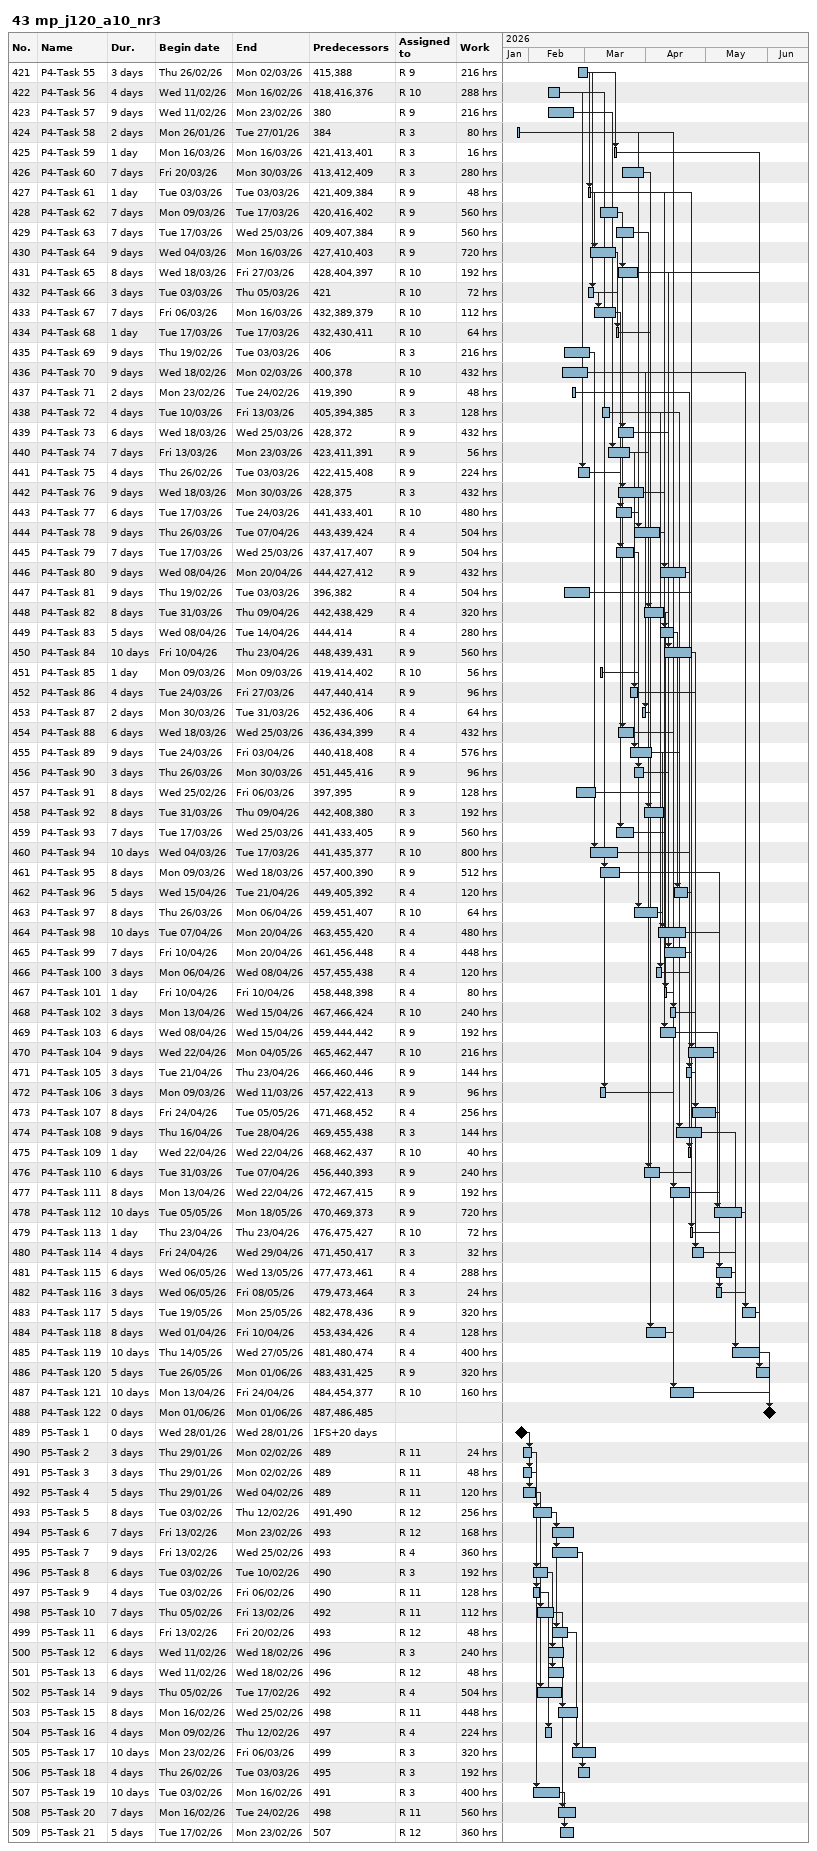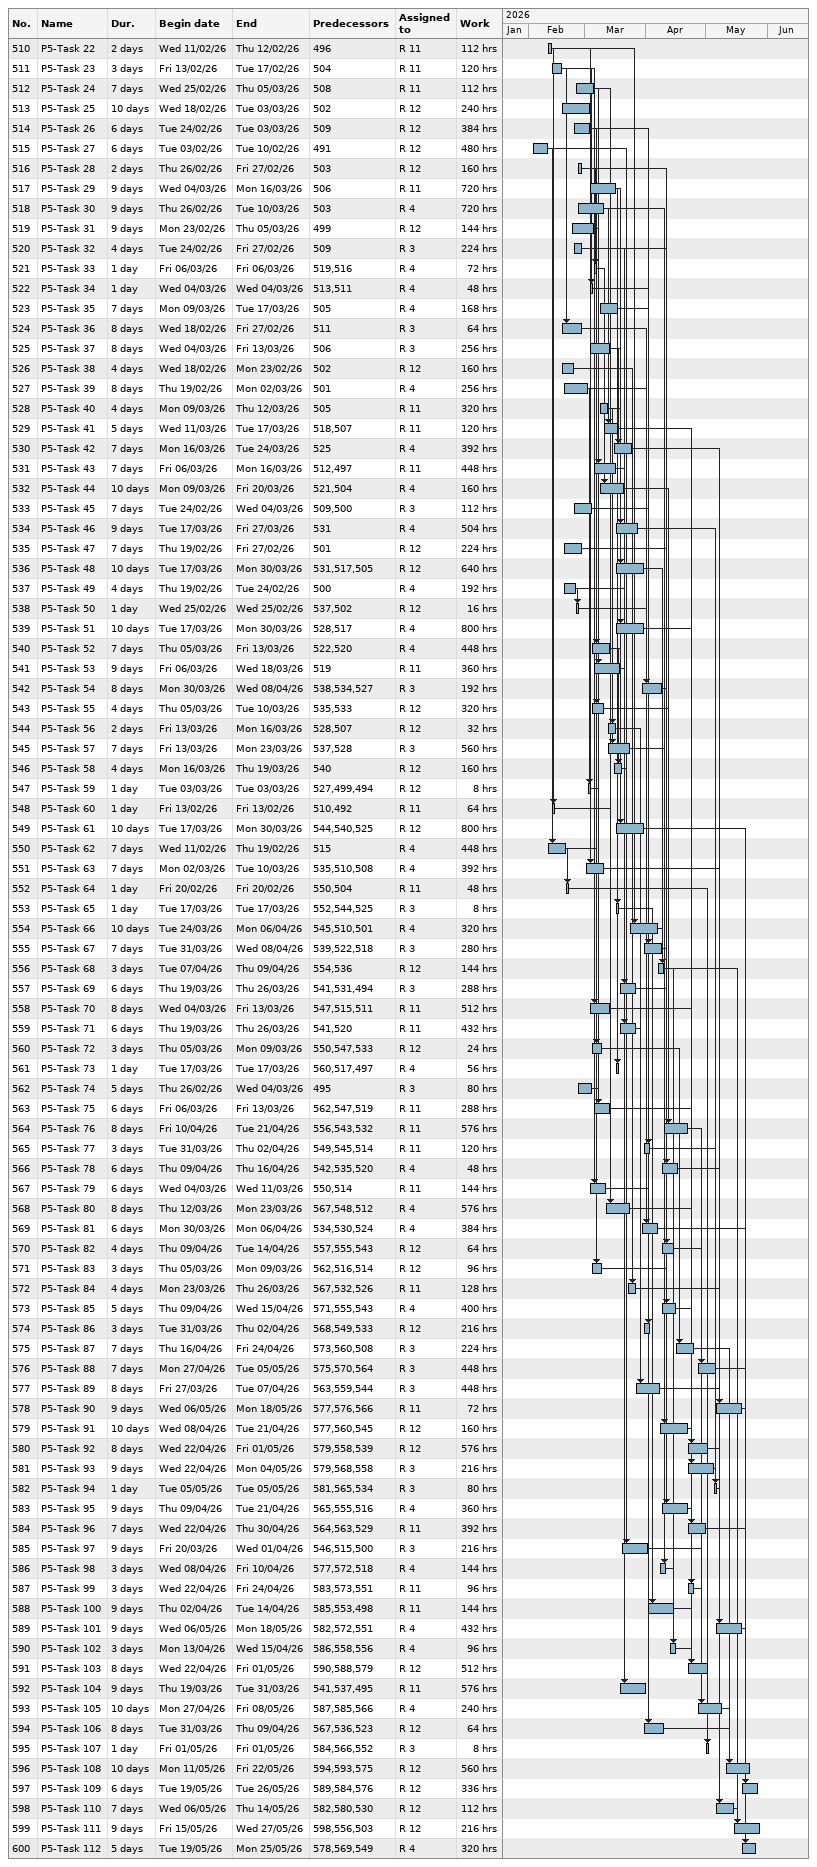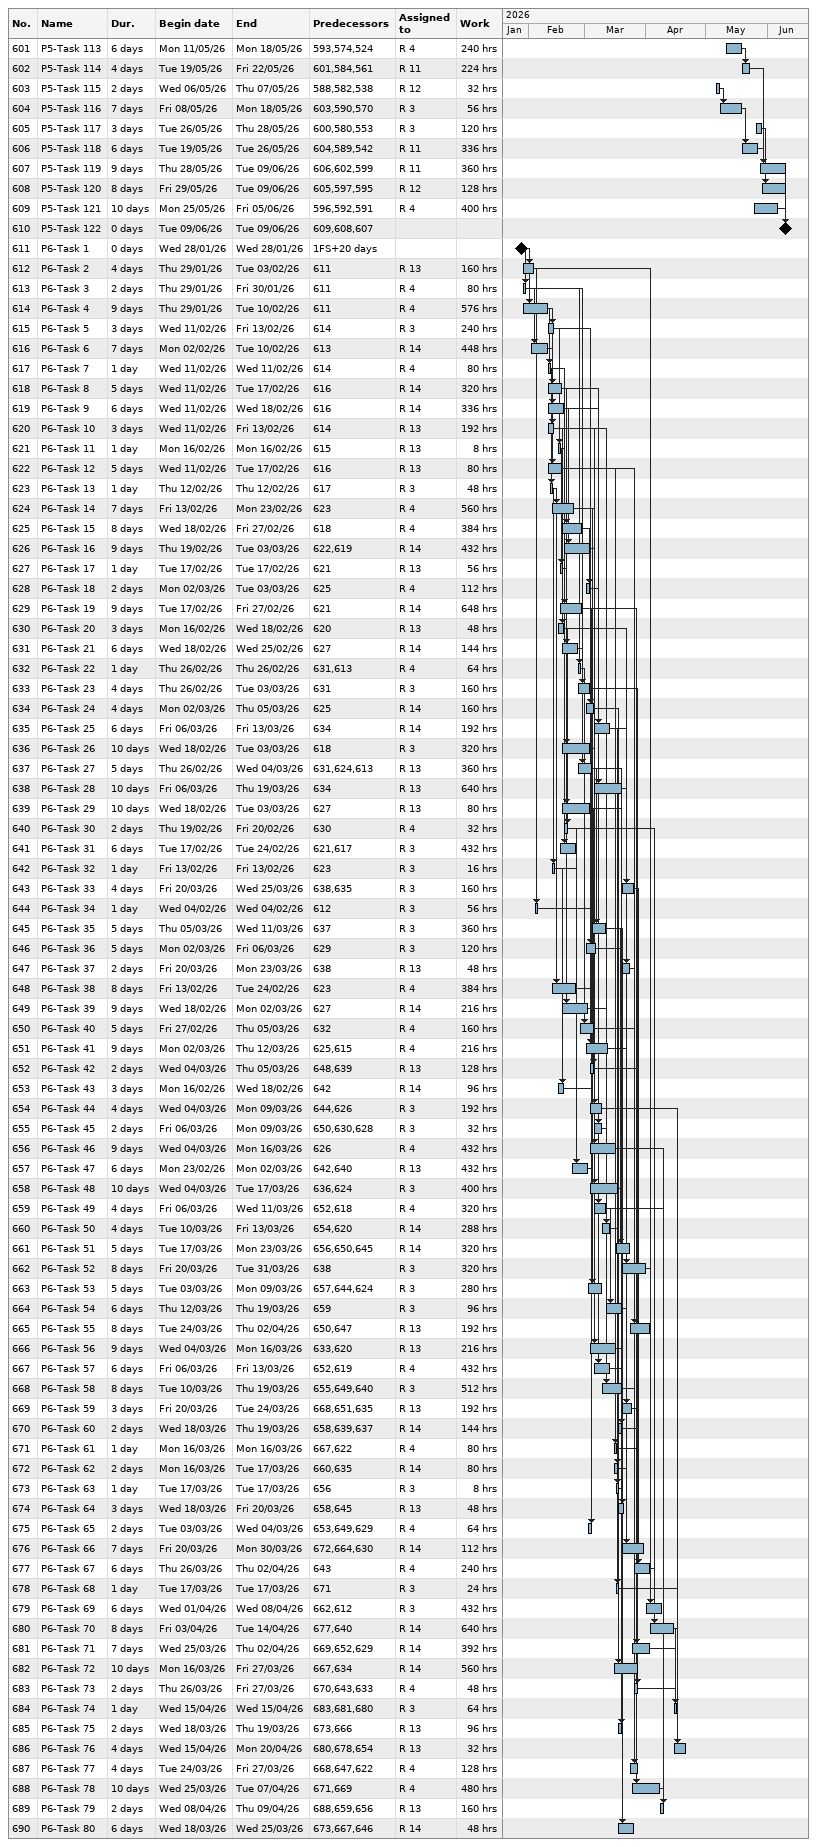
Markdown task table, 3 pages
43 mp_j120_a10_nr3

| ID | Task | Duration | Start | Finish | Predecessors | Resources | Work (h) |
|---|---|---|---|---|---|---|---|
| 421 | P4-Task 55 | 3d | 2026-02-26 | 2026-03-02 | 415, 388 | R 9 | 216 |
| 422 | P4-Task 56 | 4d | 2026-02-11 | 2026-02-16 | 418, 416, 376 | R 10 | 288 |
| 423 | P4-Task 57 | 9d | 2026-02-11 | 2026-02-23 | 380 | R 9 | 216 |
| 424 | P4-Task 58 | 2d | 2026-01-26 | 2026-01-27 | 384 | R 3 | 80 |
| 425 | P4-Task 59 | 1d | 2026-03-16 | 2026-03-16 | 421, 413, 401 | R 3 | 16 |
| 426 | P4-Task 60 | 7d | 2026-03-20 | 2026-03-30 | 413, 412, 409 | R 3 | 280 |
| 427 | P4-Task 61 | 1d | 2026-03-03 | 2026-03-03 | 421, 409, 384 | R 9 | 48 |
| 428 | P4-Task 62 | 7d | 2026-03-09 | 2026-03-17 | 420, 416, 402 | R 9 | 560 |
| 429 | P4-Task 63 | 7d | 2026-03-17 | 2026-03-25 | 409, 407, 384 | R 9 | 560 |
| 430 | P4-Task 64 | 9d | 2026-03-04 | 2026-03-16 | 427, 410, 403 | R 9 | 720 |
| 431 | P4-Task 65 | 8d | 2026-03-18 | 2026-03-27 | 428, 404, 397 | R 10 | 192 |
| 432 | P4-Task 66 | 3d | 2026-03-03 | 2026-03-05 | 421 | R 10 | 72 |
| 433 | P4-Task 67 | 7d | 2026-03-06 | 2026-03-16 | 432, 389, 379 | R 10 | 112 |
| 434 | P4-Task 68 | 1d | 2026-03-17 | 2026-03-17 | 432, 430, 411 | R 10 | 64 |
| 435 | P4-Task 69 | 9d | 2026-02-19 | 2026-03-03 | 406 | R 3 | 216 |
| 436 | P4-Task 70 | 9d | 2026-02-18 | 2026-03-02 | 400, 378 | R 10 | 432 |
| 437 | P4-Task 71 | 2d | 2026-02-23 | 2026-02-24 | 419, 390 | R 9 | 48 |
| 438 | P4-Task 72 | 4d | 2026-03-10 | 2026-03-13 | 405, 394, 385 | R 3 | 128 |
| 439 | P4-Task 73 | 6d | 2026-03-18 | 2026-03-25 | 428, 372 | R 9 | 432 |
| 440 | P4-Task 74 | 7d | 2026-03-13 | 2026-03-23 | 423, 411, 391 | R 9 | 56 |
| 441 | P4-Task 75 | 4d | 2026-02-26 | 2026-03-03 | 422, 415, 408 | R 9 | 224 |
| 442 | P4-Task 76 | 9d | 2026-03-18 | 2026-03-30 | 428, 375 | R 3 | 432 |
| 443 | P4-Task 77 | 6d | 2026-03-17 | 2026-03-24 | 441, 433, 401 | R 10 | 480 |
| 444 | P4-Task 78 | 9d | 2026-03-26 | 2026-04-07 | 443, 439, 424 | R 4 | 504 |
| 445 | P4-Task 79 | 7d | 2026-03-17 | 2026-03-25 | 437, 417, 407 | R 9 | 504 |
| 446 | P4-Task 80 | 9d | 2026-04-08 | 2026-04-20 | 444, 427, 412 | R 9 | 432 |
| 447 | P4-Task 81 | 9d | 2026-02-19 | 2026-03-03 | 396, 382 | R 4 | 504 |
| 448 | P4-Task 82 | 8d | 2026-03-31 | 2026-04-09 | 442, 438, 429 | R 4 | 320 |
| 449 | P4-Task 83 | 5d | 2026-04-08 | 2026-04-14 | 444, 414 | R 4 | 280 |
| 450 | P4-Task 84 | 10d | 2026-04-10 | 2026-04-23 | 448, 439, 431 | R 9 | 560 |
| 451 | P4-Task 85 | 1d | 2026-03-09 | 2026-03-09 | 419, 414, 402 | R 10 | 56 |
| 452 | P4-Task 86 | 4d | 2026-03-24 | 2026-03-27 | 447, 440, 414 | R 9 | 96 |
| 453 | P4-Task 87 | 2d | 2026-03-30 | 2026-03-31 | 452, 436, 406 | R 4 | 64 |
| 454 | P4-Task 88 | 6d | 2026-03-18 | 2026-03-25 | 436, 434, 399 | R 4 | 432 |
| 455 | P4-Task 89 | 9d | 2026-03-24 | 2026-04-03 | 440, 418, 408 | R 4 | 576 |
| 456 | P4-Task 90 | 3d | 2026-03-26 | 2026-03-30 | 451, 445, 416 | R 9 | 96 |
| 457 | P4-Task 91 | 8d | 2026-02-25 | 2026-03-06 | 397, 395 | R 9 | 128 |
| 458 | P4-Task 92 | 8d | 2026-03-31 | 2026-04-09 | 442, 408, 380 | R 3 | 192 |
| 459 | P4-Task 93 | 7d | 2026-03-17 | 2026-03-25 | 441, 433, 405 | R 9 | 560 |
| 460 | P4-Task 94 | 10d | 2026-03-04 | 2026-03-17 | 441, 435, 377 | R 10 | 800 |
| 461 | P4-Task 95 | 8d | 2026-03-09 | 2026-03-18 | 457, 400, 390 | R 9 | 512 |
| 462 | P4-Task 96 | 5d | 2026-04-15 | 2026-04-21 | 449, 405, 392 | R 4 | 120 |
| 463 | P4-Task 97 | 8d | 2026-03-26 | 2026-04-06 | 459, 451, 407 | R 10 | 64 |
| 464 | P4-Task 98 | 10d | 2026-04-07 | 2026-04-20 | 463, 455, 420 | R 4 | 480 |
| 465 | P4-Task 99 | 7d | 2026-04-10 | 2026-04-20 | 461, 456, 448 | R 4 | 448 |
| 466 | P4-Task 100 | 3d | 2026-04-06 | 2026-04-08 | 457, 455, 438 | R 4 | 120 |
| 467 | P4-Task 101 | 1d | 2026-04-10 | 2026-04-10 | 458, 448, 398 | R 4 | 80 |
| 468 | P4-Task 102 | 3d | 2026-04-13 | 2026-04-15 | 467, 466, 424 | R 10 | 240 |
| 469 | P4-Task 103 | 6d | 2026-04-08 | 2026-04-15 | 459, 444, 442 | R 9 | 192 |
| 470 | P4-Task 104 | 9d | 2026-04-22 | 2026-05-04 | 465, 462, 447 | R 10 | 216 |
| 471 | P4-Task 105 | 3d | 2026-04-21 | 2026-04-23 | 466, 460, 446 | R 9 | 144 |
| 472 | P4-Task 106 | 3d | 2026-03-09 | 2026-03-11 | 457, 422, 413 | R 9 | 96 |
| 473 | P4-Task 107 | 8d | 2026-04-24 | 2026-05-05 | 471, 468, 452 | R 4 | 256 |
| 474 | P4-Task 108 | 9d | 2026-04-16 | 2026-04-28 | 469, 455, 438 | R 3 | 144 |
| 475 | P4-Task 109 | 1d | 2026-04-22 | 2026-04-22 | 468, 462, 437 | R 10 | 40 |
| 476 | P4-Task 110 | 6d | 2026-03-31 | 2026-04-07 | 456, 440, 393 | R 9 | 240 |
| 477 | P4-Task 111 | 8d | 2026-04-13 | 2026-04-22 | 472, 467, 415 | R 9 | 192 |
| 478 | P4-Task 112 | 10d | 2026-05-05 | 2026-05-18 | 470, 469, 373 | R 9 | 720 |
| 479 | P4-Task 113 | 1d | 2026-04-23 | 2026-04-23 | 476, 475, 427 | R 10 | 72 |
| 480 | P4-Task 114 | 4d | 2026-04-24 | 2026-04-29 | 471, 450, 417 | R 3 | 32 |
| 481 | P4-Task 115 | 6d | 2026-05-06 | 2026-05-13 | 477, 473, 461 | R 4 | 288 |
| 482 | P4-Task 116 | 3d | 2026-05-06 | 2026-05-08 | 479, 473, 464 | R 3 | 24 |
| 483 | P4-Task 117 | 5d | 2026-05-19 | 2026-05-25 | 482, 478, 436 | R 9 | 320 |
| 484 | P4-Task 118 | 8d | 2026-04-01 | 2026-04-10 | 453, 434, 426 | R 4 | 128 |
| 485 | P4-Task 119 | 10d | 2026-05-14 | 2026-05-27 | 481, 480, 474 | R 4 | 400 |
| 486 | P4-Task 120 | 5d | 2026-05-26 | 2026-06-01 | 483, 431, 425 | R 9 | 320 |
| 487 | P4-Task 121 | 10d | 2026-04-13 | 2026-04-24 | 484, 454, 377 | R 10 | 160 |
| 488 | P4-Task 122 | 0d | 2026-06-01 | 2026-06-01 | 487, 486, 485 |  |  |
| 489 | P5-Task 1 | 0d | 2026-01-28 | 2026-01-28 | 1FS+20d |  |  |
| 490 | P5-Task 2 | 3d | 2026-01-29 | 2026-02-02 | 489 | R 11 | 24 |
| 491 | P5-Task 3 | 3d | 2026-01-29 | 2026-02-02 | 489 | R 11 | 48 |
| 492 | P5-Task 4 | 5d | 2026-01-29 | 2026-02-04 | 489 | R 11 | 120 |
| 493 | P5-Task 5 | 8d | 2026-02-03 | 2026-02-12 | 491, 490 | R 12 | 256 |
| 494 | P5-Task 6 | 7d | 2026-02-13 | 2026-02-23 | 493 | R 12 | 168 |
| 495 | P5-Task 7 | 9d | 2026-02-13 | 2026-02-25 | 493 | R 4 | 360 |
| 496 | P5-Task 8 | 6d | 2026-02-03 | 2026-02-10 | 490 | R 3 | 192 |
| 497 | P5-Task 9 | 4d | 2026-02-03 | 2026-02-06 | 490 | R 11 | 128 |
| 498 | P5-Task 10 | 7d | 2026-02-05 | 2026-02-13 | 492 | R 11 | 112 |
| 499 | P5-Task 11 | 6d | 2026-02-13 | 2026-02-20 | 493 | R 12 | 48 |
| 500 | P5-Task 12 | 6d | 2026-02-11 | 2026-02-18 | 496 | R 3 | 240 |
| 501 | P5-Task 13 | 6d | 2026-02-11 | 2026-02-18 | 496 | R 12 | 48 |
| 502 | P5-Task 14 | 9d | 2026-02-05 | 2026-02-17 | 492 | R 4 | 504 |
| 503 | P5-Task 15 | 8d | 2026-02-16 | 2026-02-25 | 498 | R 11 | 448 |
| 504 | P5-Task 16 | 4d | 2026-02-09 | 2026-02-12 | 497 | R 4 | 224 |
| 505 | P5-Task 17 | 10d | 2026-02-23 | 2026-03-06 | 499 | R 3 | 320 |
| 506 | P5-Task 18 | 4d | 2026-02-26 | 2026-03-03 | 495 | R 3 | 192 |
| 507 | P5-Task 19 | 10d | 2026-02-03 | 2026-02-16 | 491 | R 3 | 400 |
| 508 | P5-Task 20 | 7d | 2026-02-16 | 2026-02-24 | 498 | R 11 | 560 |
| 509 | P5-Task 21 | 5d | 2026-02-17 | 2026-02-23 | 507 | R 12 | 360 |
| 510 | P5-Task 22 | 2d | 2026-02-11 | 2026-02-12 | 496 | R 11 | 112 |
| 511 | P5-Task 23 | 3d | 2026-02-13 | 2026-02-17 | 504 | R 11 | 120 |
| 512 | P5-Task 24 | 7d | 2026-02-25 | 2026-03-05 | 508 | R 11 | 112 |
| 513 | P5-Task 25 | 10d | 2026-02-18 | 2026-03-03 | 502 | R 12 | 240 |
| 514 | P5-Task 26 | 6d | 2026-02-24 | 2026-03-03 | 509 | R 12 | 384 |
| 515 | P5-Task 27 | 6d | 2026-02-03 | 2026-02-10 | 491 | R 12 | 480 |
| 516 | P5-Task 28 | 2d | 2026-02-26 | 2026-02-27 | 503 | R 12 | 160 |
| 517 | P5-Task 29 | 9d | 2026-03-04 | 2026-03-16 | 506 | R 11 | 720 |
| 518 | P5-Task 30 | 9d | 2026-02-26 | 2026-03-10 | 503 | R 4 | 720 |
| 519 | P5-Task 31 | 9d | 2026-02-23 | 2026-03-05 | 499 | R 12 | 144 |
| 520 | P5-Task 32 | 4d | 2026-02-24 | 2026-02-27 | 509 | R 3 | 224 |
| 521 | P5-Task 33 | 1d | 2026-03-06 | 2026-03-06 | 519, 516 | R 4 | 72 |
| 522 | P5-Task 34 | 1d | 2026-03-04 | 2026-03-04 | 513, 511 | R 4 | 48 |
| 523 | P5-Task 35 | 7d | 2026-03-09 | 2026-03-17 | 505 | R 4 | 168 |
| 524 | P5-Task 36 | 8d | 2026-02-18 | 2026-02-27 | 511 | R 3 | 64 |
| 525 | P5-Task 37 | 8d | 2026-03-04 | 2026-03-13 | 506 | R 3 | 256 |
| 526 | P5-Task 38 | 4d | 2026-02-18 | 2026-02-23 | 502 | R 12 | 160 |
| 527 | P5-Task 39 | 8d | 2026-02-19 | 2026-03-02 | 501 | R 4 | 256 |
| 528 | P5-Task 40 | 4d | 2026-03-09 | 2026-03-12 | 505 | R 11 | 320 |
| 529 | P5-Task 41 | 5d | 2026-03-11 | 2026-03-17 | 518, 507 | R 11 | 120 |
| 530 | P5-Task 42 | 7d | 2026-03-16 | 2026-03-24 | 525 | R 4 | 392 |
| 531 | P5-Task 43 | 7d | 2026-03-06 | 2026-03-16 | 512, 497 | R 11 | 448 |
| 532 | P5-Task 44 | 10d | 2026-03-09 | 2026-03-20 | 521, 504 | R 4 | 160 |
| 533 | P5-Task 45 | 7d | 2026-02-24 | 2026-03-04 | 509, 500 | R 3 | 112 |
| 534 | P5-Task 46 | 9d | 2026-03-17 | 2026-03-27 | 531 | R 4 | 504 |
| 535 | P5-Task 47 | 7d | 2026-02-19 | 2026-02-27 | 501 | R 12 | 224 |
| 536 | P5-Task 48 | 10d | 2026-03-17 | 2026-03-30 | 531, 517, 505 | R 12 | 640 |
| 537 | P5-Task 49 | 4d | 2026-02-19 | 2026-02-24 | 500 | R 4 | 192 |
| 538 | P5-Task 50 | 1d | 2026-02-25 | 2026-02-25 | 537, 502 | R 12 | 16 |
| 539 | P5-Task 51 | 10d | 2026-03-17 | 2026-03-30 | 528, 517 | R 4 | 800 |
| 540 | P5-Task 52 | 7d | 2026-03-05 | 2026-03-13 | 522, 520 | R 4 | 448 |
| 541 | P5-Task 53 | 9d | 2026-03-06 | 2026-03-18 | 519 | R 11 | 360 |
| 542 | P5-Task 54 | 8d | 2026-03-30 | 2026-04-08 | 538, 534, 527 | R 3 | 192 |
| 543 | P5-Task 55 | 4d | 2026-03-05 | 2026-03-10 | 535, 533 | R 12 | 320 |
| 544 | P5-Task 56 | 2d | 2026-03-13 | 2026-03-16 | 528, 507 | R 12 | 32 |
| 545 | P5-Task 57 | 7d | 2026-03-13 | 2026-03-23 | 537, 528 | R 3 | 560 |
| 546 | P5-Task 58 | 4d | 2026-03-16 | 2026-03-19 | 540 | R 12 | 160 |
| 547 | P5-Task 59 | 1d | 2026-03-03 | 2026-03-03 | 527, 499, 494 | R 12 | 8 |
| 548 | P5-Task 60 | 1d | 2026-02-13 | 2026-02-13 | 510, 492 | R 11 | 64 |
| 549 | P5-Task 61 | 10d | 2026-03-17 | 2026-03-30 | 544, 540, 525 | R 12 | 800 |
| 550 | P5-Task 62 | 7d | 2026-02-11 | 2026-02-19 | 515 | R 4 | 448 |
| 551 | P5-Task 63 | 7d | 2026-03-02 | 2026-03-10 | 535, 510, 508 | R 4 | 392 |
| 552 | P5-Task 64 | 1d | 2026-02-20 | 2026-02-20 | 550, 504 | R 11 | 48 |
| 553 | P5-Task 65 | 1d | 2026-03-17 | 2026-03-17 | 552, 544, 525 | R 3 | 8 |
| 554 | P5-Task 66 | 10d | 2026-03-24 | 2026-04-06 | 545, 510, 501 | R 4 | 320 |
| 555 | P5-Task 67 | 7d | 2026-03-31 | 2026-04-08 | 539, 522, 518 | R 3 | 280 |
| 556 | P5-Task 68 | 3d | 2026-04-07 | 2026-04-09 | 554, 536 | R 12 | 144 |
| 557 | P5-Task 69 | 6d | 2026-03-19 | 2026-03-26 | 541, 531, 494 | R 3 | 288 |
| 558 | P5-Task 70 | 8d | 2026-03-04 | 2026-03-13 | 547, 515, 511 | R 11 | 512 |
| 559 | P5-Task 71 | 6d | 2026-03-19 | 2026-03-26 | 541, 520 | R 11 | 432 |
| 560 | P5-Task 72 | 3d | 2026-03-05 | 2026-03-09 | 550, 547, 533 | R 12 | 24 |
| 561 | P5-Task 73 | 1d | 2026-03-17 | 2026-03-17 | 560, 517, 497 | R 4 | 56 |
| 562 | P5-Task 74 | 5d | 2026-02-26 | 2026-03-04 | 495 | R 3 | 80 |
| 563 | P5-Task 75 | 6d | 2026-03-06 | 2026-03-13 | 562, 547, 519 | R 11 | 288 |
| 564 | P5-Task 76 | 8d | 2026-04-10 | 2026-04-21 | 556, 543, 532 | R 11 | 576 |
| 565 | P5-Task 77 | 3d | 2026-03-31 | 2026-04-02 | 549, 545, 514 | R 11 | 120 |
| 566 | P5-Task 78 | 6d | 2026-04-09 | 2026-04-16 | 542, 535, 520 | R 4 | 48 |
| 567 | P5-Task 79 | 6d | 2026-03-04 | 2026-03-11 | 550, 514 | R 11 | 144 |
| 568 | P5-Task 80 | 8d | 2026-03-12 | 2026-03-23 | 567, 548, 512 | R 4 | 576 |
| 569 | P5-Task 81 | 6d | 2026-03-30 | 2026-04-06 | 534, 530, 524 | R 4 | 384 |
| 570 | P5-Task 82 | 4d | 2026-04-09 | 2026-04-14 | 557, 555, 543 | R 12 | 64 |
| 571 | P5-Task 83 | 3d | 2026-03-05 | 2026-03-09 | 562, 516, 514 | R 12 | 96 |
| 572 | P5-Task 84 | 4d | 2026-03-23 | 2026-03-26 | 567, 532, 526 | R 11 | 128 |
| 573 | P5-Task 85 | 5d | 2026-04-09 | 2026-04-15 | 571, 555, 543 | R 4 | 400 |
| 574 | P5-Task 86 | 3d | 2026-03-31 | 2026-04-02 | 568, 549, 533 | R 12 | 216 |
| 575 | P5-Task 87 | 7d | 2026-04-16 | 2026-04-24 | 573, 560, 508 | R 3 | 224 |
| 576 | P5-Task 88 | 7d | 2026-04-27 | 2026-05-05 | 575, 570, 564 | R 3 | 448 |
| 577 | P5-Task 89 | 8d | 2026-03-27 | 2026-04-07 | 563, 559, 544 | R 3 | 448 |
| 578 | P5-Task 90 | 9d | 2026-05-06 | 2026-05-18 | 577, 576, 566 | R 11 | 72 |
| 579 | P5-Task 91 | 10d | 2026-04-08 | 2026-04-21 | 577, 560, 545 | R 12 | 160 |
| 580 | P5-Task 92 | 8d | 2026-04-22 | 2026-05-01 | 579, 558, 539 | R 12 | 576 |
| 581 | P5-Task 93 | 9d | 2026-04-22 | 2026-05-04 | 579, 568, 558 | R 3 | 216 |
| 582 | P5-Task 94 | 1d | 2026-05-05 | 2026-05-05 | 581, 565, 534 | R 3 | 80 |
| 583 | P5-Task 95 | 9d | 2026-04-09 | 2026-04-21 | 565, 555, 516 | R 4 | 360 |
| 584 | P5-Task 96 | 7d | 2026-04-22 | 2026-04-30 | 564, 563, 529 | R 11 | 392 |
| 585 | P5-Task 97 | 9d | 2026-03-20 | 2026-04-01 | 546, 515, 500 | R 3 | 216 |
| 586 | P5-Task 98 | 3d | 2026-04-08 | 2026-04-10 | 577, 572, 518 | R 4 | 144 |
| 587 | P5-Task 99 | 3d | 2026-04-22 | 2026-04-24 | 583, 573, 551 | R 11 | 96 |
| 588 | P5-Task 100 | 9d | 2026-04-02 | 2026-04-14 | 585, 553, 498 | R 11 | 144 |
| 589 | P5-Task 101 | 9d | 2026-05-06 | 2026-05-18 | 582, 572, 551 | R 4 | 432 |
| 590 | P5-Task 102 | 3d | 2026-04-13 | 2026-04-15 | 586, 558, 556 | R 4 | 96 |
| 591 | P5-Task 103 | 8d | 2026-04-22 | 2026-05-01 | 590, 588, 579 | R 12 | 512 |
| 592 | P5-Task 104 | 9d | 2026-03-19 | 2026-03-31 | 541, 537, 495 | R 11 | 576 |
| 593 | P5-Task 105 | 10d | 2026-04-27 | 2026-05-08 | 587, 585, 566 | R 4 | 240 |
| 594 | P5-Task 106 | 8d | 2026-03-31 | 2026-04-09 | 567, 536, 523 | R 12 | 64 |
| 595 | P5-Task 107 | 1d | 2026-05-01 | 2026-05-01 | 584, 566, 552 | R 3 | 8 |
| 596 | P5-Task 108 | 10d | 2026-05-11 | 2026-05-22 | 594, 593, 575 | R 12 | 560 |
| 597 | P5-Task 109 | 6d | 2026-05-19 | 2026-05-26 | 589, 584, 576 | R 12 | 336 |
| 598 | P5-Task 110 | 7d | 2026-05-06 | 2026-05-14 | 582, 580, 530 | R 12 | 112 |
| 599 | P5-Task 111 | 9d | 2026-05-15 | 2026-05-27 | 598, 556, 503 | R 12 | 216 |
| 600 | P5-Task 112 | 5d | 2026-05-19 | 2026-05-25 | 578, 569, 549 | R 4 | 320 |
| 601 | P5-Task 113 | 6d | 2026-05-11 | 2026-05-18 | 593, 574, 524 | R 4 | 240 |
| 602 | P5-Task 114 | 4d | 2026-05-19 | 2026-05-22 | 601, 584, 561 | R 11 | 224 |
| 603 | P5-Task 115 | 2d | 2026-05-06 | 2026-05-07 | 588, 582, 538 | R 12 | 32 |
| 604 | P5-Task 116 | 7d | 2026-05-08 | 2026-05-18 | 603, 590, 570 | R 3 | 56 |
| 605 | P5-Task 117 | 3d | 2026-05-26 | 2026-05-28 | 600, 580, 553 | R 3 | 120 |
| 606 | P5-Task 118 | 6d | 2026-05-19 | 2026-05-26 | 604, 589, 542 | R 11 | 336 |
| 607 | P5-Task 119 | 9d | 2026-05-28 | 2026-06-09 | 606, 602, 599 | R 11 | 360 |
| 608 | P5-Task 120 | 8d | 2026-05-29 | 2026-06-09 | 605, 597, 595 | R 12 | 128 |
| 609 | P5-Task 121 | 10d | 2026-05-25 | 2026-06-05 | 596, 592, 591 | R 4 | 400 |
| 610 | P5-Task 122 | 0d | 2026-06-09 | 2026-06-09 | 609, 608, 607 |  |  |
| 611 | P6-Task 1 | 0d | 2026-01-28 | 2026-01-28 | 1FS+20d |  |  |
| 612 | P6-Task 2 | 4d | 2026-01-29 | 2026-02-03 | 611 | R 13 | 160 |
| 613 | P6-Task 3 | 2d | 2026-01-29 | 2026-01-30 | 611 | R 4 | 80 |
| 614 | P6-Task 4 | 9d | 2026-01-29 | 2026-02-10 | 611 | R 4 | 576 |
| 615 | P6-Task 5 | 3d | 2026-02-11 | 2026-02-13 | 614 | R 3 | 240 |
| 616 | P6-Task 6 | 7d | 2026-02-02 | 2026-02-10 | 613 | R 14 | 448 |
| 617 | P6-Task 7 | 1d | 2026-02-11 | 2026-02-11 | 614 | R 4 | 80 |
| 618 | P6-Task 8 | 5d | 2026-02-11 | 2026-02-17 | 616 | R 14 | 320 |
| 619 | P6-Task 9 | 6d | 2026-02-11 | 2026-02-18 | 616 | R 14 | 336 |
| 620 | P6-Task 10 | 3d | 2026-02-11 | 2026-02-13 | 614 | R 13 | 192 |
| 621 | P6-Task 11 | 1d | 2026-02-16 | 2026-02-16 | 615 | R 13 | 8 |
| 622 | P6-Task 12 | 5d | 2026-02-11 | 2026-02-17 | 616 | R 13 | 80 |
| 623 | P6-Task 13 | 1d | 2026-02-12 | 2026-02-12 | 617 | R 3 | 48 |
| 624 | P6-Task 14 | 7d | 2026-02-13 | 2026-02-23 | 623 | R 4 | 560 |
| 625 | P6-Task 15 | 8d | 2026-02-18 | 2026-02-27 | 618 | R 4 | 384 |
| 626 | P6-Task 16 | 9d | 2026-02-19 | 2026-03-03 | 622, 619 | R 14 | 432 |
| 627 | P6-Task 17 | 1d | 2026-02-17 | 2026-02-17 | 621 | R 13 | 56 |
| 628 | P6-Task 18 | 2d | 2026-03-02 | 2026-03-03 | 625 | R 4 | 112 |
| 629 | P6-Task 19 | 9d | 2026-02-17 | 2026-02-27 | 621 | R 14 | 648 |
| 630 | P6-Task 20 | 3d | 2026-02-16 | 2026-02-18 | 620 | R 13 | 48 |
| 631 | P6-Task 21 | 6d | 2026-02-18 | 2026-02-25 | 627 | R 14 | 144 |
| 632 | P6-Task 22 | 1d | 2026-02-26 | 2026-02-26 | 631, 613 | R 4 | 64 |
| 633 | P6-Task 23 | 4d | 2026-02-26 | 2026-03-03 | 631 | R 3 | 160 |
| 634 | P6-Task 24 | 4d | 2026-03-02 | 2026-03-05 | 625 | R 14 | 160 |
| 635 | P6-Task 25 | 6d | 2026-03-06 | 2026-03-13 | 634 | R 14 | 192 |
| 636 | P6-Task 26 | 10d | 2026-02-18 | 2026-03-03 | 618 | R 3 | 320 |
| 637 | P6-Task 27 | 5d | 2026-02-26 | 2026-03-04 | 631, 624, 613 | R 13 | 360 |
| 638 | P6-Task 28 | 10d | 2026-03-06 | 2026-03-19 | 634 | R 13 | 640 |
| 639 | P6-Task 29 | 10d | 2026-02-18 | 2026-03-03 | 627 | R 13 | 80 |
| 640 | P6-Task 30 | 2d | 2026-02-19 | 2026-02-20 | 630 | R 4 | 32 |
| 641 | P6-Task 31 | 6d | 2026-02-17 | 2026-02-24 | 621, 617 | R 3 | 432 |
| 642 | P6-Task 32 | 1d | 2026-02-13 | 2026-02-13 | 623 | R 3 | 16 |
| 643 | P6-Task 33 | 4d | 2026-03-20 | 2026-03-25 | 638, 635 | R 3 | 160 |
| 644 | P6-Task 34 | 1d | 2026-02-04 | 2026-02-04 | 612 | R 3 | 56 |
| 645 | P6-Task 35 | 5d | 2026-03-05 | 2026-03-11 | 637 | R 3 | 360 |
| 646 | P6-Task 36 | 5d | 2026-03-02 | 2026-03-06 | 629 | R 3 | 120 |
| 647 | P6-Task 37 | 2d | 2026-03-20 | 2026-03-23 | 638 | R 13 | 48 |
| 648 | P6-Task 38 | 8d | 2026-02-13 | 2026-02-24 | 623 | R 4 | 384 |
| 649 | P6-Task 39 | 9d | 2026-02-18 | 2026-03-02 | 627 | R 14 | 216 |
| 650 | P6-Task 40 | 5d | 2026-02-27 | 2026-03-05 | 632 | R 4 | 160 |
| 651 | P6-Task 41 | 9d | 2026-03-02 | 2026-03-12 | 625, 615 | R 4 | 216 |
| 652 | P6-Task 42 | 2d | 2026-03-04 | 2026-03-05 | 648, 639 | R 13 | 128 |
| 653 | P6-Task 43 | 3d | 2026-02-16 | 2026-02-18 | 642 | R 14 | 96 |
| 654 | P6-Task 44 | 4d | 2026-03-04 | 2026-03-09 | 644, 626 | R 3 | 192 |
| 655 | P6-Task 45 | 2d | 2026-03-06 | 2026-03-09 | 650, 630, 628 | R 3 | 32 |
| 656 | P6-Task 46 | 9d | 2026-03-04 | 2026-03-16 | 626 | R 4 | 432 |
| 657 | P6-Task 47 | 6d | 2026-02-23 | 2026-03-02 | 642, 640 | R 13 | 432 |
| 658 | P6-Task 48 | 10d | 2026-03-04 | 2026-03-17 | 636, 624 | R 3 | 400 |
| 659 | P6-Task 49 | 4d | 2026-03-06 | 2026-03-11 | 652, 618 | R 4 | 320 |
| 660 | P6-Task 50 | 4d | 2026-03-10 | 2026-03-13 | 654, 620 | R 14 | 288 |
| 661 | P6-Task 51 | 5d | 2026-03-17 | 2026-03-23 | 656, 650, 645 | R 14 | 320 |
| 662 | P6-Task 52 | 8d | 2026-03-20 | 2026-03-31 | 638 | R 3 | 320 |
| 663 | P6-Task 53 | 5d | 2026-03-03 | 2026-03-09 | 657, 644, 624 | R 3 | 280 |
| 664 | P6-Task 54 | 6d | 2026-03-12 | 2026-03-19 | 659 | R 3 | 96 |
| 665 | P6-Task 55 | 8d | 2026-03-24 | 2026-04-02 | 650, 647 | R 13 | 192 |
| 666 | P6-Task 56 | 9d | 2026-03-04 | 2026-03-16 | 633, 620 | R 13 | 216 |
| 667 | P6-Task 57 | 6d | 2026-03-06 | 2026-03-13 | 652, 619 | R 4 | 432 |
| 668 | P6-Task 58 | 8d | 2026-03-10 | 2026-03-19 | 655, 649, 640 | R 3 | 512 |
| 669 | P6-Task 59 | 3d | 2026-03-20 | 2026-03-24 | 668, 651, 635 | R 13 | 192 |
| 670 | P6-Task 60 | 2d | 2026-03-18 | 2026-03-19 | 658, 639, 637 | R 14 | 144 |
| 671 | P6-Task 61 | 1d | 2026-03-16 | 2026-03-16 | 667, 622 | R 4 | 80 |
| 672 | P6-Task 62 | 2d | 2026-03-16 | 2026-03-17 | 660, 635 | R 14 | 80 |
| 673 | P6-Task 63 | 1d | 2026-03-17 | 2026-03-17 | 656 | R 3 | 8 |
| 674 | P6-Task 64 | 3d | 2026-03-18 | 2026-03-20 | 658, 645 | R 13 | 48 |
| 675 | P6-Task 65 | 2d | 2026-03-03 | 2026-03-04 | 653, 649, 629 | R 4 | 64 |
| 676 | P6-Task 66 | 7d | 2026-03-20 | 2026-03-30 | 672, 664, 630 | R 14 | 112 |
| 677 | P6-Task 67 | 6d | 2026-03-26 | 2026-04-02 | 643 | R 4 | 240 |
| 678 | P6-Task 68 | 1d | 2026-03-17 | 2026-03-17 | 671 | R 3 | 24 |
| 679 | P6-Task 69 | 6d | 2026-04-01 | 2026-04-08 | 662, 612 | R 3 | 432 |
| 680 | P6-Task 70 | 8d | 2026-04-03 | 2026-04-14 | 677, 640 | R 14 | 640 |
| 681 | P6-Task 71 | 7d | 2026-03-25 | 2026-04-02 | 669, 652, 629 | R 14 | 392 |
| 682 | P6-Task 72 | 10d | 2026-03-16 | 2026-03-27 | 667, 634 | R 14 | 560 |
| 683 | P6-Task 73 | 2d | 2026-03-26 | 2026-03-27 | 670, 643, 633 | R 4 | 48 |
| 684 | P6-Task 74 | 1d | 2026-04-15 | 2026-04-15 | 683, 681, 680 | R 3 | 64 |
| 685 | P6-Task 75 | 2d | 2026-03-18 | 2026-03-19 | 673, 666 | R 13 | 96 |
| 686 | P6-Task 76 | 4d | 2026-04-15 | 2026-04-20 | 680, 678, 654 | R 13 | 32 |
| 687 | P6-Task 77 | 4d | 2026-03-24 | 2026-03-27 | 668, 647, 622 | R 4 | 128 |
| 688 | P6-Task 78 | 10d | 2026-03-25 | 2026-04-07 | 671, 669 | R 4 | 480 |
| 689 | P6-Task 79 | 2d | 2026-04-08 | 2026-04-09 | 688, 659, 656 | R 13 | 160 |
| 690 | P6-Task 80 | 6d | 2026-03-18 | 2026-03-25 | 673, 667, 646 | R 14 | 48 |
